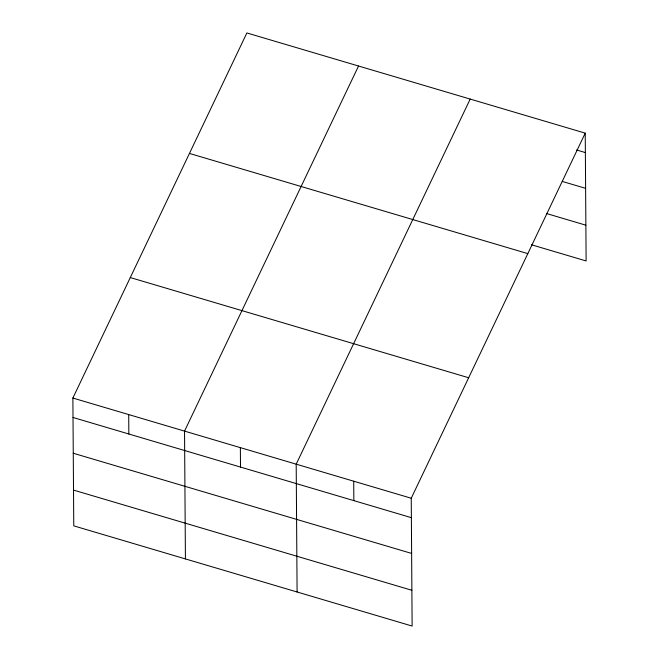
<?xml version="1.0" encoding="UTF-8"?>
<svg xmlns="http://www.w3.org/2000/svg" width="659" height="659" viewBox="0 0 659 659"><rect width="100%" height="100%" fill="white"/><g stroke="black" fill="none" stroke-linecap="round" stroke-linejoin="round"><path stroke-width="0.99" d="M585.233 133.143L411.241 498.237L412.13 626.05L73.767 525.857L72.877 398.044L246.87 32.95L585.233 133.143L586.123 260.956L531.525 244.786M358.529 66.015L184.536 431.11L185.426 558.923M470.188 99.081L296.196 464.175L297.094 591.988M576.592 149.98L585.365 152.575M562.218 181.414L585.612 188.342M546.871 213.64L585.876 225.189M189.454 153.432L527.818 253.624M130.293 277.563L468.656 377.755M72.877 398.044L411.241 498.237M73.017 417.476L411.381 517.669M73.264 453.244L411.628 553.436M73.52 490.09L411.883 590.283M353.718 481.21L353.858 500.642M240.37 447.642L240.502 467.074M128.711 414.577L128.843 434.009"/></g></svg>
